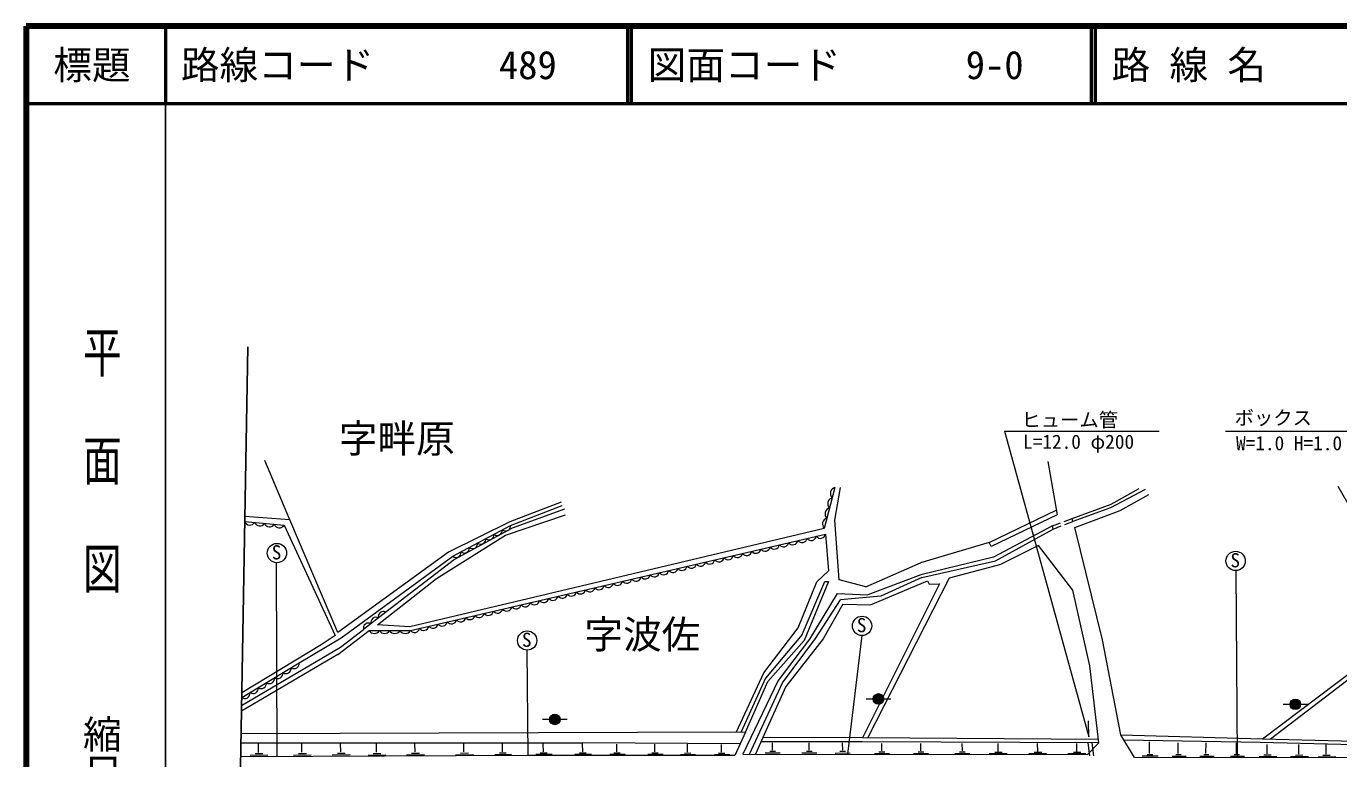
# Model space of a CAD drawing. Units: millimetres, scale not verified. Extents: x 40000 to 680000, y 20000 to 380000.
# Drawn here: x 40000 to 209766, y 285334 to 380000 of the extents above; entities that cross this region are included whole.
import ezdxf
from ezdxf.enums import TextEntityAlignment as Align

# ---------------------------------------------------------------- set-up
doc = ezdxf.new("R2010")
doc.units = ezdxf.units.MM
doc.header["$LTSCALE"] = 1000
for name, color, linetype, lineweight in [('M-BGD', 7, 'Continuous', 13), ('M-BMK-SRVR', 3, 'Continuous', 25), ('M-STR-HTXT', 7, 'Continuous', 13), ('M-TTL', 2, 'Continuous', 140), ('M-TTL-BAND', 7, 'Continuous', 25), ('M-TTL-LINE', 7, 'Continuous', 50)]:
    doc.layers.add(name, color=color, linetype=linetype, lineweight=lineweight)
doc.layers.add('M-TTL-TXT', color=7, linetype='Continuous')
doc.styles.add('@ＭＳ ゴシック', font='')
doc.styles.add('ＭＳ ゴシック', font='')
doc.styles.get('@ＭＳ ゴシック').set_extended_font_data('@MS Gothic')
doc.styles.get('ＭＳ ゴシック').set_extended_font_data('MS Gothic')

msp = doc.modelspace()

# ---------------------------------------------------------------- hatches: boundary and pattern name
at = {"layer": 'M-BGD'}
for points in [[(150912, 293060, 0.97359), (149547, 293096, 0.01338), (149546, 293060, 0.41421), (150229, 292377, 0.41421)], [(204836, 292364, 0.97359), (203471, 292401, 0.01338), (203470, 292364, 0.41421), (204153, 291682, 0.41421)], [(109056, 290413, 0.97359), (107691, 290449, 0.01338), (107690, 290413, 0.41421), (108373, 289730, 0.41421)]]:
    msp.add_hatch(color=256, dxfattribs=at).paths.add_polyline_path(points)

# ---------------------------------------------------------------- linework, layer by layer
for p, q in [((74100, 316201), (70850, 323877)), ((172118, 323761), (173328, 316872)), ((144596, 320395), (143225, 315083)), ((144589, 316173), (145337, 320390)), ((184726, 320145), (180260, 317772)), ((180340, 318215), (183969, 320262)), ((181496, 317433), (185205, 319487)), ((213413, 314088), (209677, 320534)), ((109192, 318514), (102533, 315942)), ((102632, 315483), (109312, 318075)), ((109631, 317577), (102832, 315124)), ((175297, 316387), (180340, 318215)), ((180260, 317772), (175368, 316014)), ((68271, 315990), (73342, 315523)), ((74100, 316201), (68283, 316660)), ((80321, 301666), (74100, 316201)), ((102533, 315942), (94617, 312014)), ((101974, 314227), (109770, 316839)), ((145161, 308437), (144589, 316173)), ((164568, 313264), (173228, 317439)), ((173328, 316872), (164827, 312745)), ((172744, 315454), (173786, 315834)), ((174256, 316006), (175297, 316387)), ((174335, 315606), (175368, 316014)), ((175368, 316014), (175297, 316387)), ((175634, 315240), (181496, 317433)), ((73342, 315523), (79942, 301267)), ((143225, 315083), (89625, 302397)), ((93068, 308617), (101974, 314227)), ((95175, 311495), (102632, 315483)), ((102832, 315124), (95395, 311097)), ((143382, 314362), (143754, 309636)), ((172744, 315454), (165113, 311401)), ((165365, 310896), (172837, 315015)), ((172837, 315015), (172744, 315454)), ((172837, 315015), (173870, 315423)), ((179188, 300699), (175634, 315240)), ((164568, 313264), (155675, 310644)), ((164827, 312745), (164568, 313264)), ((170948, 312880), (166090, 310490)), ((175380, 307133), (170948, 312880)), ((94617, 312014), (80321, 301666)), ((80740, 300968), (95175, 311495)), ((95395, 311097), (86494, 304275)), ((165113, 311401), (155728, 309089)), ((155861, 308770), (165365, 310896)), ((72466, 285610), (72370, 310669)), ((142248, 308192), (143754, 309636)), ((148577, 307560), (155675, 310644)), ((155728, 309089), (148856, 306523)), ((159428, 308723), (166090, 310490)), ((196441, 309642), (196609, 285476)), ((85418, 302656), (93068, 308617)), ((139844, 302261), (142248, 308192)), ((140377, 301398), (143276, 308254)), ((143772, 308254), (140603, 300614)), ((143276, 308254), (143772, 308254)), ((148577, 307560), (145161, 308437)), ((158134, 307945), (148148, 288032)), ((148874, 288028), (159428, 308723)), ((155861, 308770), (150518, 306337)), ((151980, 306377), (156566, 308331)), ((156566, 308331), (156792, 307892)), ((156792, 307892), (158134, 307945)), ((144883, 306702), (141312, 300767)), ((142090, 300866), (145307, 305885)), ((144883, 306702), (148856, 306523)), ((150518, 306337), (145307, 305885)), ((149189, 305207), (151980, 306377)), ((177578, 297353), (175380, 307133)), ((86494, 304275), (83629, 302054)), ((145626, 305313), (143067, 300826)), ((145626, 305313), (149189, 305207)), ((89625, 302397), (85418, 302656)), ((135404, 296429), (139844, 302261)), ((75316, 297738), (80740, 300968)), ((79942, 301267), (78148, 300050)), ((80321, 298814), (84344, 301912)), ((80640, 299751), (83629, 302054)), ((140377, 301398), (135610, 295762)), ((135909, 295303), (140603, 300614)), ((141312, 300767), (137237, 295452)), ((137817, 295151), (142090, 300866)), ((143067, 300826), (138262, 294685)), ((146253, 285907), (148118, 301257)), ((181591, 288407), (179188, 300699)), ((80321, 298814), (67845, 291498)), ((67857, 292195), (80640, 299751)), ((78148, 300050), (67887, 293870)), ((104903, 285764), (104812, 299363)), ((67875, 293230), (75316, 297738)), ((178755, 287371), (177578, 297353)), ((131889, 288795), (135404, 296429)), ((135610, 295762), (132460, 288789)), ((137237, 295452), (132676, 285918)), ((199920, 287913), (212030, 297039)), ((200918, 287886), (212613, 296822)), ((133018, 288784), (135909, 295303)), ((133548, 285917), (137817, 295151)), ((138262, 294685), (135278, 288072)), ((148633, 293096), (149547, 293096)), ((150926, 293096), (151840, 293096)), ((202557, 292400), (203471, 292401)), ((204851, 292400), (205764, 292401)), ((106777, 290449), (107691, 290449)), ((109070, 290449), (109984, 290449)), ((67795, 288612), (131889, 288795)), ((133018, 288784), (131632, 285734)), ((131889, 288795), (133018, 288784)), ((67774, 287404), (111962, 287402)), ((70049, 286158), (70037, 287245)), ((75663, 286185), (75651, 287272)), ((80678, 286208), (80666, 287295)), ((85318, 286178), (85306, 287265)), ((90285, 286210), (90273, 287297)), ((96620, 286231), (96608, 287318)), ((101620, 286214), (101596, 287265)), ((106897, 286226), (106873, 287278)), ((111971, 286231), (111947, 287282)), ((132322, 287251), (111962, 287402)), ((116407, 286227), (116401, 287231)), ((121325, 286221), (121319, 287226)), ((125533, 286193), (125527, 287197)), ((129948, 286188), (129942, 287192)), ((135278, 288072), (134341, 285917)), ((148112, 287507), (135039, 287522)), ((148148, 288032), (135278, 288072)), ((136536, 286445), (136525, 287396)), ((141282, 286441), (141270, 287392)), ((145602, 286438), (145590, 287389)), ((178755, 287371), (148112, 287507)), ((178701, 287832), (148148, 288032)), ((150671, 286371), (150659, 287322)), ((155722, 286367), (155710, 287318)), ((161079, 286363), (161067, 287314)), ((165727, 286287), (165699, 287300)), ((170836, 286283), (170808, 287296)), ((175896, 286280), (175868, 287292)), ((177262, 285884), (178755, 287371)), ((177332, 287377), (177546, 285727)), ((177822, 287375), (178039, 285723)), ((183355, 285506), (181591, 288407)), ((181591, 288407), (199920, 287913)), ((199587, 287438), (181989, 287752)), ((185284, 285991), (185306, 287518)), ((188989, 285999), (189003, 287402)), ((192592, 285990), (192606, 287394)), ((196539, 285981), (196553, 287385)), ((215230, 287054), (199587, 287438)), ((199920, 287913), (215770, 287494)), ((200515, 285946), (200500, 287191)), ((204610, 285937), (204596, 287181)), ((208148, 285928), (208134, 287173)), ((104903, 285764), (67742, 285588)), ((68950, 285786), (71260, 285821)), ((69612, 285993), (70616, 286004)), ((74564, 285812), (76874, 285848)), ((75225, 286019), (76230, 286031)), ((79579, 285836), (81889, 285872)), ((80241, 286043), (81245, 286055)), ((84219, 285805), (86529, 285841)), ((84881, 286012), (85885, 286024)), ((89186, 285838), (91496, 285873)), ((89848, 286045), (90852, 286056)), ((95521, 285859), (97831, 285894)), ((96183, 286066), (97187, 286078)), ((100628, 285895), (102748, 285906)), ((101206, 286084), (102087, 286090)), ((131632, 285734), (104903, 285764)), ((105905, 285907), (108025, 285919)), ((106484, 286096), (107364, 286102)), ((110978, 285912), (113099, 285923)), ((111557, 286101), (112438, 286106)), ((115486, 285914), (117447, 285920)), ((116005, 286103), (116827, 286109)), ((120404, 285908), (122365, 285914)), ((120923, 286097), (121745, 286103)), ((124612, 285880), (126573, 285886)), ((125131, 286069), (125953, 286075)), ((129026, 285875), (130987, 285881)), ((129546, 286064), (130367, 286070)), ((132676, 285918), (177262, 285884)), ((135579, 286078), (137523, 286096)), ((136164, 286297), (136909, 286309)), ((140325, 286075), (142268, 286093)), ((140910, 286293), (141654, 286305)), ((144645, 286072), (146588, 286089)), ((145230, 286290), (145974, 286302)), ((149714, 286004), (151657, 286022)), ((150298, 286223), (151043, 286235)), ((154765, 286000), (156708, 286018)), ((155349, 286219), (156094, 286231)), ((160122, 285996), (162065, 286014)), ((160706, 286215), (161451, 286227)), ((164549, 286023), (166873, 286031)), ((165274, 286177), (166239, 286173)), ((169658, 286020), (171982, 286027)), ((170383, 286173), (171348, 286169)), ((174718, 286016), (177042, 286024)), ((175443, 286169), (176408, 286165)), ((213250, 285437), (183355, 285506)), ((184336, 285687), (186413, 285687)), ((184966, 285876), (185711, 285861)), ((188200, 285673), (190031, 285673)), ((188692, 285883), (189372, 285883)), ((191803, 285665), (193634, 285665)), ((192295, 285874), (192975, 285874)), ((195750, 285655), (197581, 285655)), ((196242, 285865), (196922, 285865)), ((199451, 285613), (201752, 285635)), ((200059, 285823), (201043, 285830)), ((203546, 285604), (205847, 285625)), ((204154, 285814), (205138, 285821)), ((207085, 285596), (209385, 285617)), ((207692, 285805), (208676, 285813))]:
    msp.add_line(p, q, dxfattribs=at)
msp.add_lwpolyline([(84344, 301912), (89686, 301916), (143382, 314362)], dxfattribs=at)
for centre, radius in [((72426, 311918), 1250), ((196430, 310892), 1250), ((148105, 302506), 1250), ((104794, 300613), 1250), ((150229, 293060), 683), ((204153, 292364), 683), ((108373, 290413), 683)]:
    msp.add_circle(centre, radius, dxfattribs=at)
for centre, radius, start, end in [((144800, 319634), 788, 105.01783, 226.04337), ((144115, 316978), 788, 105.01783, 226.04337), ((144458, 318306), 788, 105.01783, 226.04337), ((68933, 316237), 707, 200.45243, 329.02235), ((70201, 316120), 707, 200.45243, 329.02235), ((143772, 315650), 788, 105.01783, 226.04337), ((71469, 316003), 707, 200.45243, 329.02235), ((72737, 315887), 707, 200.45243, 329.02235), ((99848, 314285), 656, 231.10906, 5.16306), ((100914, 314854), 656, 231.10906, 5.16306), ((101979, 315424), 656, 231.10906, 5.16306), ((141531, 314209), 669, 216.75037, 349.34942), ((142724, 314486), 669, 216.75037, 349.34942), ((96653, 312576), 656, 231.10906, 5.16306), ((97718, 313145), 656, 231.10906, 5.16306), ((98783, 313715), 656, 231.10906, 5.16306), ((134372, 312550), 669, 216.75037, 349.34942), ((135565, 312826), 669, 216.75037, 349.34942), ((136758, 313103), 669, 216.75037, 349.34942), ((137951, 313379), 669, 216.75037, 349.34942), ((139145, 313656), 669, 216.75037, 349.34942), ((140338, 313932), 669, 216.75037, 349.34942), ((95587, 312006), 656, 231.10906, 5.16306), ((127212, 310890), 669, 216.75037, 349.34942), ((128405, 311167), 669, 216.75037, 349.34942), ((129599, 311443), 669, 216.75037, 349.34942), ((130792, 311720), 669, 216.75037, 349.34942), ((131985, 311996), 669, 216.75037, 349.34942), ((133178, 312273), 669, 216.75037, 349.34942), ((120053, 309231), 669, 216.75037, 349.34942), ((121246, 309507), 669, 216.75037, 349.34942), ((122439, 309784), 669, 216.75037, 349.34942), ((123632, 310060), 669, 216.75037, 349.34942), ((124826, 310337), 669, 216.75037, 349.34942), ((126019, 310613), 669, 216.75037, 349.34942), ((112893, 307571), 669, 216.75037, 349.34942), ((114087, 307848), 669, 216.75037, 349.34942), ((115280, 308124), 669, 216.75037, 349.34942), ((116473, 308401), 669, 216.75037, 349.34942), ((117666, 308677), 669, 216.75037, 349.34942), ((118860, 308954), 669, 216.75037, 349.34942), ((105734, 305912), 669, 216.75037, 349.34942), ((106927, 306188), 669, 216.75037, 349.34942), ((108120, 306465), 669, 216.75037, 349.34942), ((109314, 306741), 669, 216.75037, 349.34942), ((110507, 307018), 669, 216.75037, 349.34942), ((111700, 307295), 669, 216.75037, 349.34942), ((86174, 303703), 656, 60.77699, 194.79283), ((98574, 304252), 669, 216.75037, 349.34942), ((99768, 304529), 669, 216.75037, 349.34942), ((100961, 304805), 669, 216.75037, 349.34942), ((102154, 305082), 669, 216.75037, 349.34942), ((103347, 305359), 669, 216.75037, 349.34942), ((104541, 305635), 669, 216.75037, 349.34942), ((84264, 302222), 656, 60.77699, 194.79283), ((85219, 302962), 656, 60.77699, 194.79283), ((90222, 302316), 669, 216.75037, 349.34942), ((91415, 302593), 669, 216.75037, 349.34942), ((92608, 302869), 669, 216.75037, 349.34942), ((93802, 303146), 669, 216.75037, 349.34942), ((94995, 303423), 669, 216.75037, 349.34942), ((96188, 303699), 669, 216.75037, 349.34942), ((97381, 303976), 669, 216.75037, 349.34942), ((85011, 302270), 757, 208.19497, 331.88423), ((86347, 302271), 757, 208.19497, 331.88423), ((87682, 302272), 757, 208.19497, 331.88423), ((89018, 302273), 757, 208.19497, 331.88423), ((73575, 297014), 683, 235.66591, 6.74366), ((74638, 297657), 683, 235.66591, 6.74366), ((71449, 295726), 683, 235.66591, 6.74366), ((72512, 296370), 683, 235.66591, 6.74366), ((68260, 293794), 683, 235.66591, 6.74366), ((69323, 294438), 683, 235.66591, 6.74366), ((70386, 295082), 683, 235.66591, 6.74366)]:
    msp.add_arc(centre, radius, start, end, dxfattribs=at)
at = {"layer": 'M-BMK-SRVR'}
msp.add_line((68664, 338569), (67675, 281728), dxfattribs=at)
at = {"layer": 'M-STR-HTXT'}
for p, q in [((166521, 327666), (186521, 327666)), ((166521, 327666), (177446, 288161)), ((195106, 327666), (220106, 327666)), ((177446, 288161), (177395, 290222))]:
    msp.add_line(p, q, dxfattribs=at)
at = {"layer": 'M-TTL'}
for p, q in [((40000, 380000), (40000, 20000)), ((680000, 380000), (40000, 380000))]:
    msp.add_line(p, q, dxfattribs=at)
at = {"layer": 'M-TTL-BAND'}
msp.add_line((58000, 370000), (58000, 20000), dxfattribs=at)
at = {"layer": 'M-TTL-LINE'}
for p, q in [((58000, 380000), (58000, 370000)), ((117750, 380000), (117750, 370000)), ((118250, 380000), (118250, 370000)), ((177750, 380000), (177750, 370000)), ((178250, 380000), (178250, 370000)), ((40000, 370000), (680000, 370000))]:
    msp.add_line(p, q, dxfattribs=at)

# ---------------------------------------------------------------- texts
at = {"layer": 'M-BGD', "style": 'ＭＳ ゴシック'}
for s, height, p in [('字畔原', 3666, (80426, 323791)), ('S', 1833, (71748, 310544)), ('S', 1833, (195752, 309518)), ('字波佐', 3666, (112189, 298472)), ('S', 1833, (147426, 301133)), ('S', 1833, (104115, 299239))]:
    msp.add_text(s, height=height, dxfattribs=at).set_placement(p, align=Align.BOTTOM_LEFT)
at = {"layer": 'M-STR-HTXT', "style": 'ＭＳ ゴシック'}
for s, p in [('ヒューム管', (168725, 327666)), ('ボックス', (196300, 327936)), ('L=12.0 φ200', (168932, 324838)), ('W=1.0 H=1.0 L=14.0', (196480, 324651))]:
    msp.add_text(s, height=1833, dxfattribs=at).set_placement(p, align=Align.BOTTOM_LEFT)
at = {"layer": 'M-TTL-BAND', "style": '@ＭＳ ゴシック', "width": 1.4}
msp.add_text('平  面  図', height=3666, rotation=270, dxfattribs=at).set_placement((49777, 306475), align=Align.MIDDLE_RIGHT)
at = {"layer": 'M-TTL-BAND', "style": '@ＭＳ ゴシック'}
msp.add_text('縮尺千分の一', height=3666, rotation=270, dxfattribs=at).set_placement((49777, 261030), align=Align.MIDDLE_RIGHT)
at = {"layer": 'M-TTL-TXT', "style": 'ＭＳ ゴシック'}
msp.add_text('標題', height=3666, dxfattribs=at).set_placement((48500, 375000), align=Align.MIDDLE_CENTER)
for s, p in [('路線コード', (60000, 375000)), ('図面コード', (120380, 375000)), ('路 線 名', (180380, 375000)), ('489', (101142, 375000)), ('9-0', (161521, 375000))]:
    msp.add_text(s, height=3666, dxfattribs=at).set_placement(p, align=Align.MIDDLE_LEFT)

doc.saveas('drawing.dxf')
